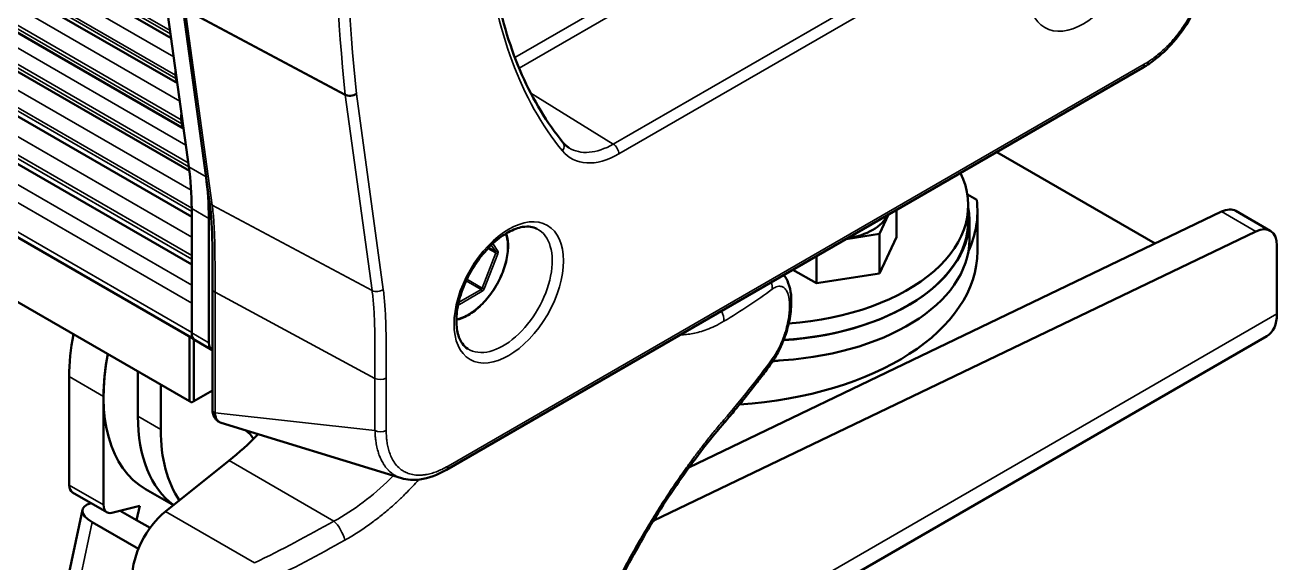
# Model space of a CAD drawing. Header units: millimetres. Extents: x 0 to 3000, y 0 to 3000.
# Drawn here: x 1045.1 to 1122.4, y 2053.9 to 2087.1 of the extents above; entities that cross this region are included whole.
import ezdxf

# ---------------------------------------------------------------- set-up
doc = ezdxf.new("R2010")
doc.units = ezdxf.units.MM
doc.layers.add('Visible (ANSI)', color=7, linetype='Continuous', lineweight=50)
doc.layers.add('Visible Narrow (ANSI)', color=7, linetype='Continuous', lineweight=35)

msp = doc.modelspace()

# ---------------------------------------------------------------- linework, layer by layer
at = {"layer": 'Visible (ANSI)'}
for p, q in [((1054.1215, 2086.3316), (347.2019, 2494.4718)), ((1054.5027, 2083.5566), (347.508, 2491.7401)), ((1054.8865, 2080.762), (347.8638, 2488.9618)), ((1055.244, 2078.1478), (348.3003, 2486.3019)), ((1055.3899, 2075.3069), (348.4845, 2483.439)), ((1055.3899, 2072.3571), (348.4845, 2480.4892)), ((348.4898, 2475.9553), (1055.4923, 2067.7672)), ((1053.243, 2092.727), (1055.2132, 2078.384)), ((1056.2738, 2077.7716), (1054.3037, 2092.1146)), ((1056.4962, 2076.2157), (1054.8348, 2088.311)), ((1064.8693, 2082.8409), (1054.9927, 2088.1124)), ((1071.1208, 2059.6746), (1114.1144, 2084.497)), ((1105.1143, 2079.3008), (1114.8977, 2073.6524)), ((1103.8755, 2076.3418), (1103.3, 2076.6741)), ((1055.3895, 2075.8363), (1055.3895, 2075.6367)), ((1055.3899, 2068.1312), (1055.3899, 2075.8159)), ((1119.0058, 2075.6255), (1086.1012, 2059.8214)), ((1098.9263, 2075.7282), (1098.9263, 2074.0553)), ((1103.3531, 2076.0029), (1103.3531, 2075.0231)), ((1103.9209, 2075.6357), (1103.9209, 2073.1862)), ((1119.8874, 2075.6619), (1122.0087, 2074.4372)), ((1056.4506, 2067.5188), (1056.4506, 2075.2035)), ((1098.4339, 2075.4439), (1097.8803, 2074.251)), ((1103.4221, 2075.1193), (1103.4221, 2073.8946)), ((1083.9014, 2056.5212), (1121.1272, 2074.4008)), ((1097.8803, 2074.251), (1095.814, 2073.9313)), ((1097.8803, 2074.251), (1097.8803, 2071.8015)), ((1097.8803, 2071.8015), (1098.9263, 2074.0553)), ((1122.4229, 2069.3077), (1122.4229, 2073.5216)), ((1055.3895, 2072.9207), (1055.3895, 2072.6868)), ((1093.9765, 2072.8704), (1093.9765, 2071.1976)), ((1040.6814, 2072.3287), (1055.2478, 2063.9188)), ((1093.9765, 2071.1976), (1092.5278, 2072.034)), ((1093.9765, 2071.1976), (1097.8803, 2071.8015)), ((1056.6722, 2063.4019), (1056.6722, 2070.8552)), ((1055.3895, 2069.9708), (1055.3895, 2068.1647)), ((1055.2478, 2063.9188), (1055.2478, 2067.9084)), ((1121.8016, 2067.9343), (1077.388, 2042.2922)), ((1055.5306, 2063.9188), (1055.5306, 2067.7237)), ((1055.5971, 2067.6734), (1056.6577, 2067.0611)), ((1047.8232, 2058.7324), (1047.8232, 2065.4293)), ((1052.0658, 2062.9798), (1052.0658, 2065.7559)), ((1053.48, 2062.1633), (1053.48, 2064.9394)), ((1049.9445, 2057.5076), (1049.9445, 2064.2046)), ((1055.3892, 2063.8371), (1055.2478, 2063.9188)), ((1055.3892, 2063.8371), (1055.5306, 2063.9188)), ((1055.5306, 2063.9188), (1056.6722, 2064.5779)), ((1057.2097, 2062.5803), (1068.344, 2059.1535)), ((1058.8568, 2062.0734), (1059.203, 2061.5809)), ((1057.7011, 2060.2429), (1053.7729, 2057.0946)), ((1052.5333, 2058.4824), (1054.2603, 2057.4853)), ((1067.1822, 2058.6685), (1067.1822, 2058.6685)), ((1048.0303, 2058.2746), (1050.1516, 2057.0498)), ((1046.7506, 2048.2511), (1048.6432, 2057.2108)), ((1052.1777, 2057.4601), (1050.4623, 2057.0199)), ((1050.9723, 2057.1507), (1051.9884, 2056.5641)), ((1051.9884, 2056.5641), (1052.1777, 2057.4601)), ((1049.2374, 2056.4479), (1052.0975, 2054.7965)), ((1052.8197, 2056.0841), (1051.9884, 2056.5641)), ((1064.8346, 2056.8911), (1064.8347, 2056.8911))]:
    msp.add_line(p, q, dxfattribs=at)
for centre, major_axis, ratio, start_param, end_param in [((1055.0776, 2084.5388), (0.4871, 0.8436), 0.5773503, 2.1679576, 2.4837875), ((1215.7437, 2201.0999), (-115.0262, -199.2313), 0.5773503, 5.6253802, 5.6264825), ((1055.1019, 2084.3355), (-0.4871, -0.8436), 0.5773503, 5.6102411, 5.9924292), ((1055.4235, 2081.8094), (0.4871, 0.8436), 0.5773503, 2.0650131, 2.4995924), ((1215.7437, 2201.0999), (-115.0262, -199.2313), 0.5773503, 5.641185, 5.6426544), ((1055.4577, 2081.5571), (-0.4871, -0.8436), 0.5773503, 5.6426544, 6.0822358), ((1038.7189, 2066.0621), (-11.7885, -20.4182), 0.5773503, 2.3628798, 2.502104), ((1090.6031, 2076.0029), (12.75, 0), 0.5773503, 4.8428979, 6.558796), ((1039.7796, 2065.4498), (11.7885, 20.4182), 0.5773503, 5.5044725, 5.6436967), ((1087.4209, 2075.6357), (16.5, 0), 0.5773503, 6.0223624, 6.3573783), ((1056.0783, 2076.234), (0.4871, 0.8436), 0.5773503, 2.3324964, 2.3561945), ((1056.0783, 2076.0344), (0.4871, 0.8436), 0.5773503, 2.3561945, 2.3926395), ((1090.4365, 2075.1193), (12.9856, 0), 0.5773503, 4.828764, 6.3863184), ((1118.8874, 2073.9299), (1, 1.7321), 0.5773503, 0, 0.7015485), ((1090.6031, 2075.0231), (12.75, 0), 0.5773503, 4.8187099, 6.2831853), ((1095.0225, 2075.9009), (3.4442, 0), 0.5773503, 4.9679111, 6.0276632), ((1121.0087, 2072.7051), (1, 1.7321), 0.5773503, 5.4977871, 6.9847338), ((1087.4209, 2073.1862), (16.5, 0), 0.5773503, 4.8222018, 6.2831853), ((1090.4365, 2073.8946), (12.9856, 0), 0.5773503, 4.7790844, 6.2831853), ((1056.0783, 2073.3184), (0.4871, 0.8436), 0.5773503, 2.3197495, 2.3561945), ((1056.0783, 2073.0845), (0.4871, 0.8436), 0.5773503, 2.3561945, 2.3926395), ((1091.4244, 2070.1048), (1, 0.0021), 0.5787228, 0.0000002, 0.0000131), ((1056.0783, 2070.3685), (0.4871, 0.8436), 0.5773503, 2.3197495, 2.3561945), ((1091.4243, 2070.0116), (1.0001, -0.0021), 0.5759744, 6.2831735, 6.2831857), ((1120.3016, 2070.5324), (1.5, -2.5981), 0.5773503, 0, 0.7853982), ((1056.662, 2070.5324), (-6.25, -10.8253), 0.5773503, 5.2531327, 5.4977871), ((1056.0966, 2068.573), (0.5, 0.866), 0.5773503, 2.3561945, 2.3921655), ((1056.0971, 2068.5395), (-0.5, -0.866), 0.5773503, 5.4977871, 6.2831853), ((1057.1577, 2067.9271), (-0.5, -0.866), 0.5773503, 5.4977871, 6.3118446), ((1058.7833, 2069.3077), (-6.25, -10.8253), 0.5773503, 5.2531327, 6.2831853), ((1058.7833, 2069.3077), (6.25, 10.8253), 0.5773503, 2.11154, 2.3561945), ((1090.3687, 2066.8237), (0.8067, -0.591), 0.5974573, 0.0000411, 0.0000574), ((1087.4209, 2075.6357), (-16.5, 0), 0.5773503, 1.8065088, 1.8316193), ((1057.1722, 2063.4019), (-0.5, 0), 0.5773503, 0, 0.000044), ((1060.9046, 2068.0829), (-6.25, -10.8253), 0.5773503, 5.4977871, 6.2213482), ((1060.9046, 2068.0829), (-6.25, -10.8253), 0.5773503, 5.4977871, 6.2213482), ((1062.3188, 2067.2664), (-6.25, -10.8253), 0.5773503, 5.4977871, 6.0147783), ((1055.6802, 2071.0992), (-7.5, -12.9904), 0.5773503, 0.9770973, 1.1535423), ((1062.3188, 2067.2664), (-3.165, -5.4819), 0.5773503, 6.1345827, 6.2273951), ((1048.5303, 2059.1406), (-0.5, -0.866), 0.5773503, 5.4977871, 6.2831853), ((1050.6, 2056.7975), (-1.9568, 0.4133), 0.4017631, 5.6067821, 7.1718211), ((1050.6516, 2057.9159), (-0.5, -0.866), 0.5773503, 5.4977871, 6.7976366), ((1054.2579, 2054.489), (-1.8, -3.1177), 0.5773503, 4.11869, 5.4954494)]:
    msp.add_ellipse(centre, major_axis=major_axis, ratio=ratio, start_param=start_param, end_param=end_param, dxfattribs=at)
for points, knots in [([(1073.7416, 2092.2018), (1073.8452, 2091.1938), (1073.9911, 2090.217), (1074.3658, 2088.3338), (1074.5946, 2087.4276), (1075.1326, 2085.6932), (1075.4418, 2084.8651), (1076.1373, 2083.2939), (1076.5237, 2082.5507), (1077.3696, 2081.1551), (1077.8292, 2080.5025), (1078.3234, 2079.8976)], [3.25315193, 3.25315193, 3.25315193, 3.25315193, 3.34483766, 3.34483766, 3.43652339, 3.43652339, 3.52820913, 3.52820913, 3.61989486, 3.61989486, 3.71158059, 3.71158059, 3.71158059, 3.71158059]), ([(1118.1836, 2091.5441), (1118.1835, 2090.9326), (1118.0922, 2090.2663), (1117.7402, 2088.9886), (1117.4891, 2088.3602), (1116.891, 2087.2428), (1116.5494, 2086.7327), (1115.8096, 2085.8338), (1115.4043, 2085.4328), (1114.7029, 2084.8687), (1114.409, 2084.6671), (1114.1144, 2084.497)], [0, 0, 0, 0, 0.21891378, 0.21891378, 0.41931842, 0.41931842, 0.59948424, 0.59948424, 0.77684351, 0.77684351, 0.89864638, 0.89864638, 0.89864638, 0.89864638]), ([(1065.5611, 2082.8982), (1065.5603, 2082.8977), (1065.5596, 2082.8971), (1065.512, 2082.863), (1065.4565, 2082.8353), (1065.3353, 2082.7948), (1065.271, 2082.7822), (1065.1413, 2082.7735), (1065.0771, 2082.7775), (1064.9627, 2082.8004), (1064.9126, 2082.8179), (1064.8693, 2082.8409)], [-0.157273389, -0.157273389, -0.157273389, -0.157273389, -0.15695618, -0.15695618, -0.137072812, -0.137072812, -0.117538357, -0.117538357, -0.098007349, -0.098007349, -0.080224832, -0.080224832, -0.080224832, -0.080224832]), ([(1078.3234, 2079.8976), (1078.3453, 2079.8707), (1078.3679, 2079.8448), (1078.4139, 2079.795), (1078.4374, 2079.7712), (1078.4854, 2079.7254), (1078.5099, 2079.7035), (1078.5598, 2079.6617), (1078.5853, 2079.6417), (1078.6372, 2079.6037), (1078.6637, 2079.5856), (1078.6906, 2079.5685)], [3.71158059, 3.71158059, 3.71158059, 3.71158059, 3.74972359, 3.74972359, 3.78786659, 3.78786659, 3.82600959, 3.82600959, 3.86415259, 3.86415259, 3.90229559, 3.90229559, 3.90229559, 3.90229559]), ([(1076.7178, 2074.5662), (1076.4813, 2074.6896), (1076.187, 2074.7353), (1075.5587, 2074.6281), (1075.2589, 2074.5214), (1074.6485, 2074.1876), (1074.3394, 2073.9657), (1073.7361, 2073.4216), (1073.4422, 2073.0986), (1072.9032, 2072.382), (1072.6587, 2071.988), (1072.2474, 2071.1721), (1072.0809, 2070.7502), (1071.8432, 2069.9275), (1071.7716, 2069.5266), (1071.7248, 2068.7924), (1071.7487, 2068.4587), (1071.8761, 2067.8882), (1071.9797, 2067.6537), (1072.2046, 2067.3388), (1072.3152, 2067.2341), (1072.4391, 2067.1553)], [0.8100934, 0.8100934, 0.8100934, 0.8100934, 1.232102, 1.232102, 1.5445488, 1.5445488, 1.8448351, 1.8448351, 2.148106, 2.148106, 2.4542277, 2.4542277, 2.7608155, 2.7608155, 3.0653149, 3.0653149, 3.3662364, 3.3662364, 3.670024, 3.670024, 3.9022956, 3.9022956, 3.9022956, 3.9022956]), ([(1074.8196, 2074.278), (1074.8521, 2074.1752), (1074.8775, 2074.0665), (1074.9411, 2073.6716), (1074.9425, 2073.3597), (1074.8601, 2072.7043), (1074.776, 2072.3607), (1074.5315, 2071.6772), (1074.3713, 2071.3374), (1073.9913, 2070.6952), (1073.7716, 2070.3928), (1073.2938, 2069.8551), (1073.0358, 2069.6198), (1072.506, 2069.2406), (1072.2341, 2069.0968), (1071.8914, 2068.9814), (1071.8151, 2068.9601), (1071.7396, 2068.9434)], [2.842287, 2.842287, 2.842287, 2.842287, 2.9730583, 2.9730583, 3.2968774, 3.2968774, 3.6216049, 3.6216049, 3.9455192, 3.9455192, 4.2691124, 4.2691124, 4.5931056, 4.5931056, 4.917902, 4.917902, 5.0116946, 5.0116946, 5.0116946, 5.0116946]), ([(1091.9599, 2071.7061), (1091.9603, 2071.7056), (1091.9607, 2071.7052), (1092.0812, 2071.5558), (1092.173, 2071.3883), (1092.3305, 2070.9839), (1092.3823, 2070.7369), (1092.4185, 2070.3567), (1092.4241, 2070.2333), (1092.4244, 2070.1069)], [0.06803517, 0.06803517, 0.06803517, 0.06803517, 0.06827393, 0.06827393, 0.14007674, 0.14007674, 0.23397992, 0.23397992, 0.27724553, 0.27724553, 0.27724553, 0.27724553]), ([(1092.4244, 2070.1069), (1092.4244, 2070.1004), (1092.4244, 2070.0939), (1092.4244, 2070.081), (1092.4244, 2070.0745), (1092.4244, 2070.0615), (1092.4244, 2070.055), (1092.4244, 2070.042), (1092.4244, 2070.0355), (1092.4244, 2070.0225), (1092.4244, 2070.016), (1092.4244, 2070.0095)], [4.7100088088, 4.7100088088, 4.7100088088, 4.7100088088, 4.7109608772, 4.7109608772, 4.7119129456, 4.7119129456, 4.7128650139, 4.7128650139, 4.7138170823, 4.7138170823, 4.7147691507, 4.7147691507, 4.7147691507, 4.7147691507]), ([(1092.4244, 2070.0095), (1092.4236, 2069.6482), (1092.3784, 2069.2547), (1092.2224, 2068.5027), (1092.1164, 2068.1358), (1091.8646, 2067.4542), (1091.7179, 2067.13), (1091.4383, 2066.6199), (1091.3103, 2066.4169), (1091.1754, 2066.2327)], [0, 0, 0, 0, 0.123522, 0.123522, 0.23518334, 0.23518334, 0.34251002, 0.34251002, 0.42183609, 0.42183609, 0.42183609, 0.42183609]), ([(1088.176, 2062.4595), (1088.3885, 2062.7068), (1088.5985, 2062.955), (1089.0136, 2063.4531), (1089.2186, 2063.703), (1089.6237, 2064.2045), (1089.8237, 2064.4561), (1090.2187, 2064.961), (1090.4136, 2065.2142), (1090.7984, 2065.7223), (1090.9882, 2065.9771), (1091.1754, 2066.2327)], [3.343062505, 3.343062505, 3.343062505, 3.343062505, 3.358264909, 3.358264909, 3.373467313, 3.373467313, 3.388669717, 3.388669717, 3.403872121, 3.403872121, 3.419074525, 3.419074525, 3.419074525, 3.419074525]), ([(1057.2022, 2062.5827), (1057.1227, 2062.6081), (1057.0462, 2062.6483), (1056.9157, 2062.7497), (1056.8595, 2062.8114), (1056.7682, 2062.9509), (1056.7334, 2063.0302), (1056.684, 2063.2054), (1056.6723, 2063.3033), (1056.6722, 2063.4019)], [0.00084495, 0.00084495, 0.00084495, 0.00084495, 0.02811718, 0.02811718, 0.05480066, 0.05480066, 0.08290469, 0.08290469, 0.11501182, 0.11501182, 0.11501182, 0.11501182]), ([(1088.176, 2062.4595), (1087.3014, 2061.4418), (1086.3792, 2060.2433), (1084.6231, 2057.7063), (1083.7651, 2056.3416), (1082.2142, 2053.6188), (1081.4989, 2052.2281), (1080.3073, 2049.6393), (1079.8065, 2048.4068), (1079.4103, 2047.277)], [0, 0, 0, 0, 0.4917129, 0.4917129, 0.9672154, 0.9672154, 1.4319696, 1.4319696, 1.870697, 1.870697, 1.870697, 1.870697]), ([(1071.1208, 2059.6746), (1070.5815, 2059.3633), (1070.0241, 2059.1495), (1069.0942, 2059.0215), (1068.7013, 2059.0436), (1068.344, 2059.1535)], [0, 0, 0, 0, 0.22291336, 0.22291336, 0.3876574, 0.3876574, 0.3876574, 0.3876574])]:
    msp.add_open_spline(points, degree=3, knots=knots, dxfattribs=at)
for points in [[(1056.6722, 2070.8552), (1056.6723, 2072.6868), (1056.7227, 2074.567), (1056.4962, 2076.2157)], [(1057.2096, 2062.5804), (1057.2096, 2062.5804), (1057.2097, 2062.5804), (1057.2097, 2062.5804)]]:
    msp.add_open_spline(points, degree=3, dxfattribs=at)
at = {"layer": 'Visible Narrow (ANSI)'}
for p, q in [((1054.0561, 2086.8076), (346.9832, 2495.0363)), ((1054.085, 2086.5975), (347.0046, 2494.8305)), ((1054.2786, 2085.1882), (347.5721, 2493.2054)), ((1054.3944, 2084.0431), (347.2876, 2492.2914)), ((1054.4173, 2083.851), (347.3105, 2492.0993)), ((1054.6544, 2082.4522), (347.9233, 2490.4835)), ((1054.7417, 2081.3021), (347.6349, 2489.5504)), ((1054.776, 2081.0488), (347.6693, 2489.2971)), ((1055.0275, 2079.7359), (348.311, 2487.7588)), ((1055.1773, 2078.6451), (348.0706, 2486.8933)), ((348.1059, 2486.6364), (1055.2126, 2078.3882)), ((1055.3537, 2076.9409), (348.6257, 2484.9705)), ((1055.3895, 2075.8363), (348.2827, 2484.0846)), ((348.2827, 2483.885), (1055.3895, 2075.6367)), ((1055.3899, 2074.0395), (348.6453, 2482.0788)), ((1055.3895, 2072.9207), (348.2827, 2481.1689)), ((348.2827, 2480.9351), (1055.3895, 2072.6868)), ((1055.3899, 2071.0897), (348.6453, 2479.1289)), ((1055.3895, 2069.9708), (348.2827, 2478.2191)), ((348.2827, 2476.413), (1055.3895, 2068.1647)), ((1075.3521, 2085.1434), (1096.2452, 2097.2061)), ((1096.5864, 2096.6011), (1075.6123, 2084.4916)), ((1081.4308, 2079.7939), (1103.3286, 2092.4366)), ((1103.6698, 2091.8316), (1081.772, 2079.1889)), ((1054.9927, 2088.1124), (1056.6543, 2076.0155)), ((1071.2243, 2059.9035), (1114.218, 2084.7259)), ((1066.5301, 2070.7505), (1064.8693, 2082.8409)), ((1067.2209, 2070.8147), (1065.5611, 2082.8982)), ((1076.336, 2082.9408), (1081.4308, 2079.7939)), ((1055.2132, 2078.384), (1056.2738, 2077.7716)), ((1056.4506, 2075.2035), (1055.3899, 2075.8159)), ((1056.6543, 2076.0155), (1066.5301, 2070.7505)), ((1121.1272, 2074.4008), (1119.0058, 2075.6255)), ((1074.1743, 2073.071), (1073.688, 2073.3517)), ((1073.7384, 2073.4043), (1074.1743, 2073.1526)), ((1074.1743, 2073.1526), (1073.8906, 2073.5563)), ((1074.3062, 2073.188), (1073.9848, 2073.6453)), ((1073.3312, 2070.8981), (1074.1743, 2073.071)), ((1073.4632, 2070.8518), (1074.3062, 2073.0247)), ((1073.27, 2070.8219), (1072.3447, 2071.3561)), ((1072.3861, 2071.4438), (1073.3312, 2070.8981)), ((1056.8313, 2070.6441), (1056.8313, 2063.1908)), ((1066.7105, 2065.3252), (1056.8313, 2070.6441)), ((1073.3407, 2070.6995), (1071.8381, 2069.8319)), ((1071.8784, 2070.0185), (1073.27, 2070.8219)), ((1078.0215, 2043.6725), (1122.4229, 2069.3077)), ((1055.3899, 2068.1312), (1056.4506, 2067.5188)), ((1049.9445, 2064.2046), (1047.8232, 2065.4293)), ((1066.7105, 2062.1016), (1066.7105, 2065.3252)), ((1067.4051, 2065.3322), (1067.4051, 2062.1086)), ((1066.7105, 2062.1016), (1056.8313, 2063.1908)), ((1052.0658, 2062.9798), (1053.48, 2062.1633)), ((1064.1746, 2056.5054), (1057.7011, 2060.2429)), ((1047.8232, 2058.7324), (1049.9445, 2057.5076)), ((1053.7729, 2057.0946), (1059.2694, 2053.9212)), ((1049.2374, 2056.4479), (1047.3448, 2047.4881))]:
    msp.add_line(p, q, dxfattribs=at)
for centre, major_axis, ratio, start_param, end_param in [((1189.1069, 2170.2775), (88.3743, 153.0688), 0.5773503, 2.2655358, 2.4652554), ((1189.4482, 2170.0805), (88.1245, 152.6361), 0.5773503, 2.2655358, 2.4652032), ((1104.2989, 2113.6432), (-21.8448, -37.8362), 0.5773503, 5.6093464, 6.0677751), ((1113.8644, 2084.93), (0.25, -0.433), 0.5773503, 0, 0.7853982), ((1077.9361, 2079.5813), (0.3872, 0.3163), 0.7976264, 5.0059413, 6.2831853), ((1081.772, 2083.965), (-2.9248, -5.0658), 0.5773503, 6.0677751, 7.0685835), ((1081.4308, 2084.162), (-2.6749, -4.6331), 0.5773503, 6.2584901, 7.0685835), ((1081.4184, 2079.393), (0.25, -0.433), 0.5773503, 0.7853982, 2.3212879), ((1056.9916, 2076.2838), (-0.4953, -0.068), 0.6551598, 0, 0.7358938), ((1072.4976, 2072.0621), (1.7, 2.9445), 0.5773503, 3.6066323, 5.8181456), ((1074.6313, 2070.8303), (-2.14, -3.7066), 0.5773503, 6.2584901, 9.4494732), ((1074.2355, 2073.2288), (-0.0818, -0.0575), 0.7886751, 0.3508794, 1.9216757), ((1074.1131, 2073.0764), (0.05, 0.0866), 0.5773503, 4.9741884, 6.0213859), ((1074.1838, 2073.0356), (0.1, 0.1732), 0.5773503, 4.9741884, 6.0213859), ((1074.2355, 2073.0655), (-0.0932, 0.0362), 0.2113249, 0.938882, 2.5096783), ((1057.1722, 2070.8552), (-0.5, 0), 0.5773503, 6.2831793, 7.1034918), ((1073.27, 2070.9036), (0.05, 0.0866), 0.5773503, 3.9269908, 4.9741884), ((1073.3925, 2070.8926), (0.0932, -0.0362), 0.2113249, 4.0804747, 5.651271), ((1073.3407, 2070.8628), (0.1, 0.1732), 0.5773503, 3.9269908, 4.9741884), ((1023.6752, 2096.0997), (76.7547, -11.7598), 0.4567734, 5.7783699, 5.8543819), ((1090.3687, 2071.0749), (-0.5915, 0.8063), 0.8090437, 3.9097891, 4.3717471), ((1066.8673, 2071.0188), (0.4953, 0.068), 0.6551598, 3.8774861, 5.413372), ((1073.27, 2070.7403), (-0.05, 0.0866), 0.5773503, 3.9269908, 5.4977871), ((1091.4244, 2070.1048), (1, 0.0021), 0.5787228, 5.813782, 6.2831853), ((1087.4175, 2069.1232), (0.5131, -0.8584), 0.7786198, 0.8430347, 1.5247237), ((1091.4244, 2070.0116), (1, -0.0021), 0.5759744, 5.8161621, 6.2831732), ((1075.1257, 2059.8724), (12.1559, 21.0547), 0.5773503, 5.495407, 5.5001673), ((1023.6752, 2085.1752), (-76.339, -14.21), 0.6767752, 2.4415903, 2.5176024), ((1090.3687, 2066.8237), (0.8067, -0.591), 0.5974573, 0.0000163, 0.4786286), ((1067.0515, 2065.5364), (-0.5, 0), 0.5773503, 0.8203057, 2.3561905), ((1057.1722, 2063.4019), (-0.5, 0), 0.5773503, 0.000044, 0.8203093), ((1087.4175, 2063.1113), (0.7584, -0.6518), 0.5630678, 0, 0.5237094), ((1067.0515, 2062.3127), (0.5, 0), 0.5773503, 3.9618974, 5.4977871), ((1070.8708, 2060.1077), (0.25, -0.433), 0.5773503, 6.2831835, 7.0685835), ((1021.7161, 2095.7001), (-75.3597, -14.0277), 0.6767752, 1.9626386, 2.0386506), ((1064.3093, 2055.7816), (-0.4913, 0.871), 0.3320011, 3.9997613, 5.4830205), ((1021.839, 2095.0396), (76.339, 14.21), 0.6767752, 5.1042313, 5.1802433)]:
    msp.add_ellipse(centre, major_axis=major_axis, ratio=ratio, start_param=start_param, end_param=end_param, dxfattribs=at)
for centre in [(1110.4693, 2091.1273), (1074.9725, 2070.6333)]:
    msp.add_ellipse(centre, major_axis=(2.3898, 4.1393), ratio=0.5773503, dxfattribs=at)
for points, knots in [([(1118.0371, 2091.3401), (1118.0371, 2091.1939), (1118.0316, 2091.0445), (1118.0204, 2090.8926), (1118.0105, 2090.7571), (1117.996, 2090.6195), (1117.977, 2090.4803), (1117.9585, 2090.3457), (1117.9358, 2090.2095), (1117.9087, 2090.0722), (1117.8798, 2089.9254), (1117.8459, 2089.7773), (1117.807, 2089.6285), (1117.7938, 2089.5781), (1117.7801, 2089.5277), (1117.7658, 2089.4772), (1117.7335, 2089.3632), (1117.6984, 2089.2488), (1117.6604, 2089.1343), (1117.6008, 2088.955), (1117.5342, 2088.7754), (1117.4609, 2088.5968), (1117.3815, 2088.4033), (1117.2941, 2088.2109), (1117.1994, 2088.0213), (1117.1212, 2087.8646), (1117.038, 2087.7099), (1116.9502, 2087.5579), (1116.9251, 2087.5145), (1116.8997, 2087.4713), (1116.8739, 2087.4283), (1116.7567, 2087.2332), (1116.6319, 2087.0428), (1116.5007, 2086.8589), (1116.3767, 2086.6851), (1116.2471, 2086.517), (1116.113, 2086.356), (1115.9908, 2086.2093), (1115.865, 2086.0685), (1115.7363, 2085.9341), (1115.7227, 2085.92), (1115.7092, 2085.906), (1115.6956, 2085.892), (1115.5923, 2085.7858), (1115.4872, 2085.6837), (1115.3806, 2085.5861), (1115.2718, 2085.4864), (1115.1616, 2085.3914), (1115.0503, 2085.3012), (1114.9499, 2085.2198), (1114.8487, 2085.1423), (1114.7469, 2085.0689), (1114.6551, 2085.0026), (1114.5628, 2084.9397), (1114.4703, 2084.8801), (1114.3863, 2084.8259), (1114.3021, 2084.7745), (1114.218, 2084.7259)], [0, 0, 0, 0, 0.06272381, 0.06272381, 0.06272381, 0.1186554, 0.1186554, 0.1186554, 0.17270728, 0.17270728, 0.17270728, 0.23046805, 0.23046805, 0.23046805, 0.25, 0.25, 0.25, 0.29410567, 0.29410567, 0.29410567, 0.36322783, 0.36322783, 0.36322783, 0.43813617, 0.43813617, 0.43813617, 0.5, 0.5, 0.5, 0.51766396, 0.51766396, 0.51766396, 0.59788691, 0.59788691, 0.59788691, 0.6737102, 0.6737102, 0.6737102, 0.74274824, 0.74274824, 0.74274824, 0.75, 0.75, 0.75, 0.80515792, 0.80515792, 0.80515792, 0.86150372, 0.86150372, 0.86150372, 0.91236565, 0.91236565, 0.91236565, 0.95828908, 0.95828908, 0.95828908, 1, 1, 1, 1]), ([(1056.6543, 2076.0155), (1056.7001, 2075.6826), (1056.7333, 2075.3391), (1056.7575, 2074.9886), (1056.7796, 2074.6697), (1056.7943, 2074.345), (1056.8046, 2074.0166), (1056.811, 2073.8098), (1056.8157, 2073.6016), (1056.8193, 2073.3925), (1056.8209, 2073.2987), (1056.8222, 2073.2046), (1056.8234, 2073.1105), (1056.827, 2072.832), (1056.8291, 2072.5523), (1056.8303, 2072.2717), (1056.8314, 2072.0057), (1056.8316, 2071.7389), (1056.8316, 2071.4718), (1056.8316, 2071.1962), (1056.8313, 2070.9202), (1056.8313, 2070.6441)], [0, 0, 0, 0, 0.20134444, 0.20134444, 0.20134444, 0.38462049, 0.38462049, 0.38462049, 0.5, 0.5, 0.5, 0.55178177, 0.55178177, 0.55178177, 0.70491876, 0.70491876, 0.70491876, 0.85015677, 0.85015677, 0.85015677, 0.99999998, 0.99999998, 0.99999998, 0.99999998]), ([(1091.2474, 2070.8275), (1091.3329, 2070.8903), (1091.417, 2070.9377), (1091.498, 2070.9685), (1091.5554, 2070.9905), (1091.6113, 2071.004), (1091.665, 2071.0091), (1091.6854, 2071.011), (1091.7054, 2071.0117), (1091.7251, 2071.0112), (1091.7984, 2071.0092), (1091.867, 2070.9901), (1091.9295, 2070.9541), (1091.9571, 2070.9382), (1091.9835, 2070.919), (1092.0085, 2070.8966), (1092.0394, 2070.869), (1092.0683, 2070.8365), (1092.095, 2070.7992), (1092.1407, 2070.7357), (1092.18, 2070.6582), (1092.2122, 2070.5679), (1092.2206, 2070.5444), (1092.2286, 2070.5199), (1092.236, 2070.4946), (1092.2572, 2070.4225), (1092.2745, 2070.3435), (1092.2874, 2070.2585), (1092.3066, 2070.1328), (1092.3164, 2069.9937), (1092.3168, 2069.8449)], [0.00000001, 0.00000001, 0.00000001, 0.00000001, 0.14618123, 0.14618123, 0.14618123, 0.25, 0.25, 0.25, 0.28933425, 0.28933425, 0.28933425, 0.43552187, 0.43552187, 0.43552187, 0.5, 0.5, 0.5, 0.57932291, 0.57932291, 0.57932291, 0.71464924, 0.71464924, 0.71464924, 0.75, 0.75, 0.75, 0.85090309, 0.85090309, 0.85090309, 1, 1, 1, 1]), ([(1066.7105, 2065.3252), (1066.7105, 2065.6567), (1066.711, 2065.9883), (1066.7109, 2066.3191), (1066.7107, 2066.6149), (1066.7101, 2066.9102), (1066.7083, 2067.2045), (1066.7066, 2067.4682), (1066.704, 2067.7312), (1066.6999, 2067.9928), (1066.6993, 2068.0291), (1066.6987, 2068.0653), (1066.6981, 2068.1015), (1066.6946, 2068.2998), (1066.6902, 2068.4973), (1066.6843, 2068.6935), (1066.6779, 2068.9013), (1066.6698, 2069.1077), (1066.6593, 2069.3121), (1066.6498, 2069.495), (1066.6383, 2069.6764), (1066.6244, 2069.8558), (1066.612, 2070.0163), (1066.5976, 2070.1753), (1066.5808, 2070.3325), (1066.5658, 2070.4734), (1066.549, 2070.6128), (1066.5301, 2070.7505)], [0, 0, 0, 0, 0.17814548, 0.17814548, 0.17814548, 0.33746429, 0.33746429, 0.33746429, 0.48021551, 0.48021551, 0.48021551, 0.5, 0.5, 0.5, 0.60833891, 0.60833891, 0.60833891, 0.72309072, 0.72309072, 0.72309072, 0.82574908, 0.82574908, 0.82574908, 0.91761826, 0.91761826, 0.91761826, 0.99999996, 0.99999996, 0.99999996, 0.99999996]), ([(1067.4051, 2065.3322), (1067.4051, 2065.6634), (1067.4056, 2065.995), (1067.4055, 2066.3263), (1067.4054, 2066.6227), (1067.4049, 2066.9189), (1067.403, 2067.2146), (1067.4014, 2067.4793), (1067.3987, 2067.7435), (1067.3944, 2068.0071), (1067.3938, 2068.0437), (1067.3932, 2068.0802), (1067.3926, 2068.1166), (1067.389, 2068.3165), (1067.3845, 2068.5159), (1067.3784, 2068.7144), (1067.372, 2068.9248), (1067.3638, 2069.1343), (1067.353, 2069.3423), (1067.3434, 2069.5284), (1067.3318, 2069.7134), (1067.3176, 2069.8968), (1067.3049, 2070.0609), (1067.2902, 2070.2238), (1067.273, 2070.385), (1067.2577, 2070.5296), (1067.2404, 2070.6729), (1067.2209, 2070.8147)], [0, 0, 0, 0, 0.17820031, 0.17820031, 0.17820031, 0.33756362, 0.33756362, 0.33756362, 0.48023998, 0.48023998, 0.48023998, 0.5, 0.5, 0.5, 0.60824976, 0.60824976, 0.60824976, 0.72299891, 0.72299891, 0.72299891, 0.825696, 0.825696, 0.825696, 0.91760307, 0.91760307, 0.91760307, 0.99999995, 0.99999995, 0.99999995, 0.99999995]), ([(1092.3168, 2069.7504), (1092.3165, 2069.6107), (1092.3078, 2069.4618), (1092.291, 2069.3073), (1092.2777, 2069.1852), (1092.2593, 2069.0596), (1092.236, 2068.9319), (1092.2308, 2068.9031), (1092.2253, 2068.8742), (1092.2196, 2068.8453), (1092.188, 2068.6853), (1092.149, 2068.5227), (1092.1035, 2068.3607), (1092.0745, 2068.2572), (1092.0427, 2068.1539), (1092.0086, 2068.0516), (1091.9889, 2067.9925), (1091.9684, 2067.9338), (1091.9472, 2067.8756), (1091.8869, 2067.7103), (1091.8206, 2067.5487), (1091.7497, 2067.3939), (1091.7222, 2067.3338), (1091.694, 2067.2747), (1091.6651, 2067.2168), (1091.6162, 2067.1186), (1091.5655, 2067.0237), (1091.5134, 2066.9329), (1091.4278, 2066.7836), (1091.3384, 2066.6453), (1091.2474, 2066.5211)], [0, 0, 0, 0, 0.1396578, 0.1396578, 0.1396578, 0.25, 0.25, 0.25, 0.2748686, 0.2748686, 0.2748686, 0.4122439, 0.4122439, 0.4122439, 0.5, 0.5, 0.5, 0.5506311, 0.5506311, 0.5506311, 0.6942739, 0.6942739, 0.6942739, 0.75, 0.75, 0.75, 0.8445206, 0.8445206, 0.8445206, 1, 1, 1, 1]), ([(1085.5469, 2068.0036), (1085.5593, 2068.0039), (1085.5717, 2068.0043), (1085.5842, 2068.0048), (1085.7054, 2068.0091), (1085.829, 2068.0181), (1085.9557, 2068.0326), (1086.0824, 2068.0471), (1086.2123, 2068.0671), (1086.3465, 2068.0934), (1086.4807, 2068.1198), (1086.6191, 2068.1526), (1086.763, 2068.1934), (1086.9069, 2068.2342), (1087.0563, 2068.2829), (1087.213, 2068.342), (1087.3697, 2068.401), (1087.5338, 2068.4704), (1087.7077, 2068.554), (1087.8816, 2068.6376), (1088.0653, 2068.7354), (1088.2578, 2068.8505)], [0.7739764, 0.7739764, 0.7739764, 0.7739764, 0.77777778, 0.77777778, 0.77777778, 0.81481481, 0.81481481, 0.81481481, 0.85185185, 0.85185185, 0.85185185, 0.88888889, 0.88888889, 0.88888889, 0.92592593, 0.92592593, 0.92592593, 0.96296296, 0.96296296, 0.96296296, 1, 1, 1, 1]), ([(1056.8313, 2063.1908), (1056.8438, 2063.0899), (1056.8661, 2062.999), (1056.8955, 2062.9216), (1056.8998, 2062.9103), (1056.9043, 2062.8993), (1056.9089, 2062.8886), (1056.9345, 2062.8286), (1056.9641, 2062.7777), (1056.9984, 2062.7335), (1057.0123, 2062.7156), (1057.027, 2062.6989), (1057.0427, 2062.6833), (1057.0704, 2062.6557), (1057.1011, 2062.6318), (1057.134, 2062.6131), (1057.1583, 2062.5993), (1057.1837, 2062.5884), (1057.2096, 2062.5804)], [0.00000007, 0.00000007, 0.00000007, 0.00000007, 0.1744698, 0.1744698, 0.1744698, 0.2, 0.2, 0.2, 0.34245435, 0.34245435, 0.34245435, 0.4, 0.4, 0.4, 0.50166784, 0.50166784, 0.50166784, 0.5765184, 0.5765184, 0.5765184, 0.5765184]), ([(1088.2578, 2062.7605), (1088.0665, 2062.5378), (1087.8837, 2062.3195), (1087.7102, 2062.1081), (1087.5367, 2061.8967), (1087.3726, 2061.6922), (1087.2158, 2061.4934), (1087.0591, 2061.2946), (1086.9097, 2061.1016), (1086.766, 2060.913), (1086.6223, 2060.7243), (1086.4842, 2060.5401), (1086.3503, 2060.3587), (1086.2164, 2060.1774), (1086.0866, 2059.9989), (1085.9599, 2059.8223), (1085.8333, 2059.6458), (1085.7097, 2059.4711), (1085.5884, 2059.2974), (1085.4672, 2059.1237), (1085.3482, 2058.951), (1085.2308, 2058.7785), (1085.1134, 2058.606), (1084.9976, 2058.4336), (1084.8829, 2058.2607), (1084.7682, 2058.0878), (1084.6546, 2057.9143), (1084.5416, 2057.7397), (1084.4287, 2057.5651), (1084.3164, 2057.3894), (1084.2045, 2057.2122), (1084.0927, 2057.035), (1083.9813, 2056.8562), (1083.8703, 2056.6759), (1083.7593, 2056.4955), (1083.6487, 2056.3136), (1083.5388, 2056.1304), (1083.4288, 2055.9472), (1083.3195, 2055.7626), (1083.2111, 2055.5773), (1083.1026, 2055.392), (1082.9952, 2055.2058), (1082.8889, 2055.0194), (1082.7827, 2054.8329), (1082.6776, 2054.6462), (1082.574, 2054.4595), (1082.4704, 2054.2728), (1082.3682, 2054.0862), (1082.2675, 2053.8999), (1082.1668, 2053.7137), (1082.0677, 2053.5278), (1081.9701, 2053.3422), (1081.8725, 2053.1567), (1081.7764, 2052.9716), (1081.6817, 2052.7864), (1081.5869, 2052.6012), (1081.4934, 2052.4159), (1081.401, 2052.23), (1081.3085, 2052.0441), (1081.2171, 2051.8576), (1081.1263, 2051.6696), (1081.0356, 2051.4817), (1080.9456, 2051.2925), (1080.8559, 2051.1007), (1080.7661, 2050.9089), (1080.6767, 2050.7147), (1080.5872, 2050.5169), (1080.4977, 2050.3191), (1080.4081, 2050.1177), (1080.318, 2049.9112), (1080.228, 2049.7046), (1080.1374, 2049.493), (1080.0459, 2049.2743), (1079.9544, 2049.0556), (1079.862, 2048.8298), (1079.7682, 2048.5947), (1079.6744, 2048.3596), (1079.5793, 2048.1152), (1079.4828, 2047.8587), (1079.3862, 2047.6023), (1079.2882, 2047.3338), (1079.1906, 2047.0556)], [0, 0, 0, 0, 0.037037, 0.037037, 0.037037, 0.0740741, 0.0740741, 0.0740741, 0.1111111, 0.1111111, 0.1111111, 0.1481481, 0.1481481, 0.1481481, 0.1851852, 0.1851852, 0.1851852, 0.2222222, 0.2222222, 0.2222222, 0.2592593, 0.2592593, 0.2592593, 0.2962963, 0.2962963, 0.2962963, 0.3333333, 0.3333333, 0.3333333, 0.3703704, 0.3703704, 0.3703704, 0.4074074, 0.4074074, 0.4074074, 0.4444444, 0.4444444, 0.4444444, 0.4814815, 0.4814815, 0.4814815, 0.5185185, 0.5185185, 0.5185185, 0.5555556, 0.5555556, 0.5555556, 0.5925926, 0.5925926, 0.5925926, 0.6296296, 0.6296296, 0.6296296, 0.6666667, 0.6666667, 0.6666667, 0.7037037, 0.7037037, 0.7037037, 0.7407407, 0.7407407, 0.7407407, 0.7777778, 0.7777778, 0.7777778, 0.8148148, 0.8148148, 0.8148148, 0.8518519, 0.8518519, 0.8518519, 0.8888889, 0.8888889, 0.8888889, 0.9259259, 0.9259259, 0.9259259, 0.962963, 0.962963, 0.962963, 1, 1, 1, 1]), ([(1068.344, 2059.1535), (1068.316, 2059.1621), (1068.2884, 2059.1713), (1068.2611, 2059.1811), (1068.21, 2059.1995), (1068.1599, 2059.2199), (1068.1109, 2059.2425), (1068.03, 2059.2797), (1067.952, 2059.3226), (1067.8771, 2059.3711), (1067.856, 2059.3848), (1067.8351, 2059.399), (1067.8144, 2059.4135), (1067.7205, 2059.4798), (1067.6317, 2059.5553), (1067.5483, 2059.6398), (1067.5449, 2059.6433), (1067.5414, 2059.6469), (1067.538, 2059.6504), (1067.4585, 2059.7321), (1067.384, 2059.8221), (1067.3147, 2059.9204), (1067.2986, 2059.9431), (1067.2829, 2059.9663), (1067.2674, 2059.99), (1067.2132, 2060.0727), (1067.1624, 2060.1609), (1067.1154, 2060.2544), (1067.0986, 2060.2879), (1067.0822, 2060.3221), (1067.0663, 2060.357), (1067.0251, 2060.4471), (1066.9872, 2060.5419), (1066.9528, 2060.6411), (1066.9425, 2060.6706), (1066.9325, 2060.7005), (1066.9229, 2060.7308), (1066.8875, 2060.8417), (1066.8563, 2060.9579), (1066.8293, 2061.0792), (1066.8279, 2061.0856), (1066.8264, 2061.0921), (1066.825, 2061.0986), (1066.8003, 2061.2121), (1066.7794, 2061.33), (1066.7624, 2061.4522), (1066.7571, 2061.49), (1066.7522, 2061.5282), (1066.7477, 2061.5668), (1066.7393, 2061.6387), (1066.7322, 2061.7121), (1066.7265, 2061.7868), (1066.7186, 2061.8892), (1066.7133, 2061.9941), (1066.7105, 2062.1016)], [0.4183023, 0.4183023, 0.4183023, 0.4183023, 0.43515103, 0.43515103, 0.43515103, 0.46666667, 0.46666667, 0.46666667, 0.51866439, 0.51866439, 0.51866439, 0.53333333, 0.53333333, 0.53333333, 0.6, 0.6, 0.6, 0.60276336, 0.60276336, 0.60276336, 0.66666667, 0.66666667, 0.66666667, 0.68147825, 0.68147825, 0.68147825, 0.73333333, 0.73333333, 0.73333333, 0.75192312, 0.75192312, 0.75192312, 0.8, 0.8, 0.8, 0.814304, 0.814304, 0.814304, 0.86666667, 0.86666667, 0.86666667, 0.86946339, 0.86946339, 0.86946339, 0.91824905, 0.91824905, 0.91824905, 0.93333333, 0.93333333, 0.93333333, 0.96145839, 0.96145839, 0.96145839, 1, 1, 1, 1]), ([(1071.2243, 2059.9035), (1071.0977, 2059.8304), (1070.9711, 2059.7637), (1070.8451, 2059.7038), (1070.7327, 2059.6503), (1070.6208, 2059.6024), (1070.5097, 2059.5602), (1070.4023, 2059.5195), (1070.2958, 2059.4842), (1070.1903, 2059.4546), (1070.0777, 2059.423), (1069.9664, 2059.3979), (1069.8569, 2059.3796), (1069.8199, 2059.3734), (1069.783, 2059.368), (1069.7464, 2059.3633), (1069.6638, 2059.3529), (1069.5823, 2059.3465), (1069.5022, 2059.3441), (1069.3766, 2059.3403), (1069.2544, 2059.3466), (1069.1363, 2059.3631), (1069.0084, 2059.3809), (1068.8854, 2059.4108), (1068.7685, 2059.4527), (1068.672, 2059.4872), (1068.5795, 2059.53), (1068.4918, 2059.5807), (1068.4667, 2059.5951), (1068.442, 2059.6103), (1068.4177, 2059.626), (1068.3073, 2059.6977), (1068.2048, 2059.7826), (1068.111, 2059.88), (1068.0225, 2059.972), (1067.9417, 2060.0751), (1067.8693, 2060.1882), (1067.8034, 2060.2912), (1067.7443, 2060.4025), (1067.6923, 2060.5211), (1067.6869, 2060.5335), (1067.6815, 2060.546), (1067.6762, 2060.5586), (1067.6358, 2060.6547), (1067.6, 2060.7554), (1067.5687, 2060.8604), (1067.5368, 2060.9676), (1067.5096, 2061.0792), (1067.4871, 2061.1947), (1067.4668, 2061.299), (1067.4503, 2061.4064), (1067.4376, 2061.5165), (1067.4262, 2061.616), (1067.4178, 2061.7177), (1067.4124, 2061.8214), (1067.4075, 2061.9156), (1067.4051, 2062.0114), (1067.4051, 2062.1086)], [0, 0, 0, 0, 0.0627207, 0.0627207, 0.0627207, 0.1186491, 0.1186491, 0.1186491, 0.1726983, 0.1726983, 0.1726983, 0.2304575, 0.2304575, 0.2304575, 0.25, 0.25, 0.25, 0.294095, 0.294095, 0.294095, 0.3632194, 0.3632194, 0.3632194, 0.4381325, 0.4381325, 0.4381325, 0.5, 0.5, 0.5, 0.5176673, 0.5176673, 0.5176673, 0.5978973, 0.5978973, 0.5978973, 0.6737251, 0.6737251, 0.6737251, 0.7427648, 0.7427648, 0.7427648, 0.75, 0.75, 0.75, 0.8051739, 0.8051739, 0.8051739, 0.8615173, 0.8615173, 0.8615173, 0.9123755, 0.9123755, 0.9123755, 0.9582942, 0.9582942, 0.9582942, 1, 1, 1, 1]), ([(1067.8429, 2059.3077), (1067.7752, 2059.2384), (1067.7069, 2059.1697), (1067.6381, 2059.1017), (1066.5901, 2058.0664), (1065.4161, 2057.1895), (1064.1746, 2056.5054)], [0.73358237, 0.73358237, 0.73358237, 0.73358237, 0.75, 0.75, 0.75, 1, 1, 1, 1]), ([(1064.8493, 2055.3355), (1065.1412, 2055.5002), (1065.4146, 2055.6662), (1065.67, 2055.8303), (1065.9254, 2055.9944), (1066.1627, 2056.1567), (1066.386, 2056.317), (1066.6094, 2056.4773), (1066.8189, 2056.6356), (1067.0176, 2056.7925), (1067.2163, 2056.9494), (1067.4043, 2057.1048), (1067.5842, 2057.2596), (1067.7642, 2057.4144), (1067.9361, 2057.5685), (1068.1016, 2057.7226), (1068.2672, 2057.8767), (1068.4264, 2058.0308), (1068.5807, 2058.1855), (1068.7349, 2058.3401), (1068.8841, 2058.4954), (1069.0293, 2058.6519), (1069.1561, 2058.7885), (1069.2799, 2058.9261), (1069.4011, 2059.065)], [0, 0, 0, 0, 0.03703704, 0.03703704, 0.03703704, 0.07407407, 0.07407407, 0.07407407, 0.11111111, 0.11111111, 0.11111111, 0.14814815, 0.14814815, 0.14814815, 0.18518519, 0.18518519, 0.18518519, 0.22222222, 0.22222222, 0.22222222, 0.25925926, 0.25925926, 0.25925926, 0.29160606, 0.29160606, 0.29160606, 0.29160606])]:
    msp.add_open_spline(points, degree=3, knots=knots, dxfattribs=at)

doc.saveas('drawing.dxf')
